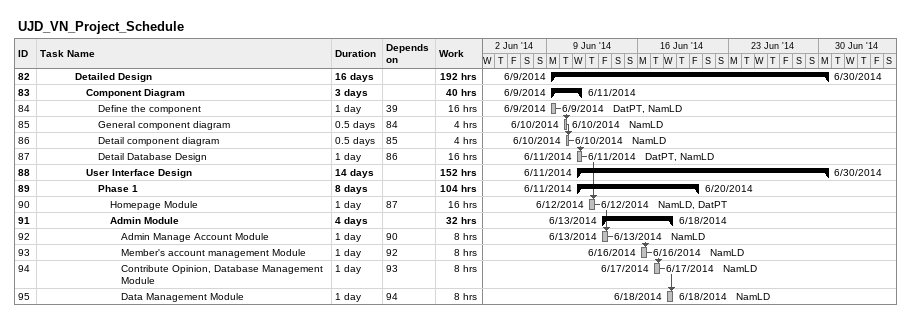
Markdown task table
UJD_VN_Project_Schedule

| ID | Level | Task | Duration | Start | Finish | Predecessors | Resources | Work (h) |
|---|---|---|---|---|---|---|---|---|
| 82 | 4 | **Detailed Design** | 16d | 2014-06-09 | 2014-06-30 |  |  | 192 |
| 83 | 5 | **Component Diagram** | 3d | 2014-06-09 | 2014-06-11 |  |  | 40 |
| 84 | 6 | Define the component | 1d | 2014-06-09 | 2014-06-09 | 39 | DatPT, NamLD | 16 |
| 85 | 6 | General component diagram | 0.5d | 2014-06-10 | 2014-06-10 | 84 | NamLD | 4 |
| 86 | 6 | Detail component diagram | 0.5d | 2014-06-10 | 2014-06-10 | 85 | NamLD | 4 |
| 87 | 6 | Detail Database Design | 1d | 2014-06-11 | 2014-06-11 | 86 | DatPT, NamLD | 16 |
| 88 | 5 | **User Interface Design** | 14d | 2014-06-11 | 2014-06-30 |  |  | 152 |
| 89 | 6 | **Phase 1** | 8d | 2014-06-11 | 2014-06-20 |  |  | 104 |
| 90 | 7 | Homepage Module | 1d | 2014-06-12 | 2014-06-12 | 87 | NamLD, DatPT | 16 |
| 91 | 7 | **Admin Module** | 4d | 2014-06-13 | 2014-06-18 |  |  | 32 |
| 92 | 8 | Admin Manage Account Module | 1d | 2014-06-13 | 2014-06-13 | 90 | NamLD | 8 |
| 93 | 8 | Member's account management Module | 1d | 2014-06-16 | 2014-06-16 | 92 | NamLD | 8 |
| 94 | 8 | Contribute Opinion, Database Management Module | 1d | 2014-06-17 | 2014-06-17 | 93 | NamLD | 8 |
| 95 | 8 | Data Management Module | 1d | 2014-06-18 | 2014-06-18 | 94 | NamLD | 8 |
